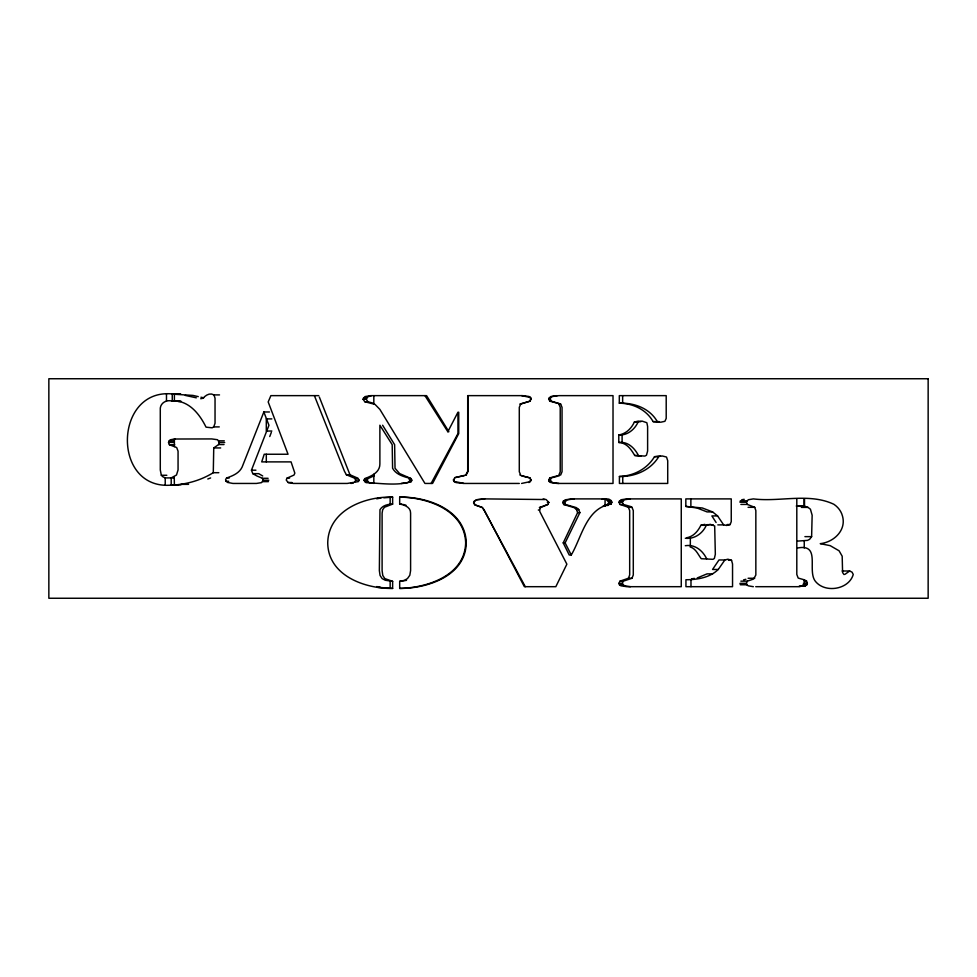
<?xml version="1.0" encoding="UTF-8"?>
<svg xmlns="http://www.w3.org/2000/svg" width="977" height="977" viewBox="0 0 977 977"><rect width="100%" height="100%" fill="white"/><g stroke="black" fill="none" stroke-linecap="round" stroke-linejoin="round"><path stroke-width="1.47" d="M797.721 541.087L807.515 540.379L809.677 539.28L811.618 536.642L812.143 515.221L810.409 509.176L807.991 507.393L804.083 506.025L796.243 506.025M224.026 444.559L218.592 444.559L213.743 447.942L213.279 472.697C200.627 480.537 186.009 484.531 171.207 485.178L171.207 477.912L176.483 475.017L178.058 469.937L178.058 451.154L176.678 447.551L169.375 444.718L168.532 442.41L170.108 439.833L174.92 438.929M268.101 478.303L262.434 478.303L256.914 475.982L252.811 473.662L251.455 470.193L268.944 425.288L263.851 411.976L269.469 411.976M263.851 411.976L242.943 464.979C240.525 472.709 233.466 475.567 226.579 478.009L225.565 479.707L226.066 481.27L227.556 482.443L232.953 483.444L256.45 483.444L261.506 482.638L263.204 480.232L262.434 478.303M804.511 586.09L806.892 584.735L807.356 583.22L806.501 580.924L804.511 579.947L804.511 586.09L799.284 586.09M740.871 581.156L747.344 581.156L753.67 579.007L755.844 574.989L755.844 510.592L754.732 507.319L747.344 504.425L746.416 502.227L748.223 499.76L753.34 498.893C779.658 502.227 809.066 492.53 833.882 504.291C838.058 507.1 841.246 511.203 842.504 516.125C846.509 530.401 833.686 542.235 820.24 543.664L830.194 545.654L839.084 550.796L842.186 556.218L842.589 572.534L844.055 574.598M373.043 403.171L367.902 401.718L366.192 399.178L368.134 396.577L370.955 396.1M458.738 412.233L458.738 433.593L432.567 483.444L424.946 483.444L379.882 409.4L375.009 404.393L364.787 401.718L363.029 399.178L365.032 396.577L370.82 395.636L426.57 395.636L448.883 431.724L447.832 431.724L424.946 395.636M218.592 444.559L219.288 442.532L217.578 439.735L211.716 438.929L174.394 439.015L174.394 446.574M314.386 395.636L344.441 471.219L346.383 474.761L354.602 478.168L357.973 478.168L359.023 480.098L358.51 481.563L347.25 483.444L293.332 483.444L288.154 482.516L286.2 480.037L287.067 478.107L293.979 475.078L294.846 473.149L291.061 461.889L261.714 461.889L264.217 454.244L288.044 454.244L268.186 401.938L270.885 395.636L318.783 395.636M180.159 393.963L172.257 393.963L172.257 400.912C188.61 400.118 199.503 413.821 206.037 427.157L212.131 427.816L213.743 426.9L215.038 423.236L215.038 398.213L213.975 394.903C209.835 392.485 205.781 395.172 202.984 398.25L200.725 398.726M355.152 481.563L355.677 480.098L354.602 478.168M618.942 502.227L620.993 499.76L626.843 498.893L681.262 498.893L681.262 586.688L626.843 586.688L620.993 585.821L619.455 584.771L618.942 583.342L619.992 581.156L628.419 578.262L631.985 578.262L633.291 574.989L633.291 510.592L631.985 507.319L630.751 506.575L623.338 504.425L619.992 504.425L618.942 502.227L622.264 502.227L623.338 504.425M410.767 478.437C404.258 476.91 396.039 474.749 392.595 468.264L392.192 444.657L379.882 425.227L379.882 464.014C379.894 472.477 371.358 476.092 364.714 478.657L364.006 480.232L366.033 482.638C380.786 483.224 397.175 486.033 411.305 481.6L411.842 480.159L410.767 478.437L399.605 473.564L395.026 468.264L394.623 444.657L382.618 425.227M622.264 502.227L624.364 499.76L630.373 498.893M528.96 482.601L531.146 480.098L529.986 477.912L522.023 475.762M401.132 483.444L407.665 482.626L409.302 481.6L409.839 480.159L408.74 478.437M269.75 436.548L271.325 432.42M730.137 524.551L731.248 521.657L731.248 498.893L685.83 498.893L685.83 506.416L697.016 507.979L707.043 511.911L712.599 511.911L717.57 515.917L723.664 524.881L726.632 525.455L730.137 524.551L727.132 524.551M628.419 578.262L629.677 574.989L629.677 510.592L628.419 507.319L619.992 504.425M558.868 404.063L560.224 407.348L560.224 471.732L558.868 475.017L560.651 475.017L562.044 471.732L562.044 407.348L560.651 404.063L549.807 401.168L548.671 398.982L550.881 396.503L557.171 395.636M560.651 404.063L551.358 401.168L550.198 398.982L550.759 397.566L552.469 396.503L558.905 395.636L613.019 395.636L613.019 483.444L557.171 483.444L550.881 482.577L549.221 481.527L548.671 480.098L549.807 477.912L557.562 475.762M562.654 502.496L565.146 499.821L572.058 498.893L599.805 498.893L609.282 499.467L611.223 500.639L611.883 502.227L611.065 504.156C586.42 507.722 581.962 536.764 571.276 554.985L569.225 554.985L563.216 542.882L577.602 512.656L576.479 509.505L574.158 507.637L563.766 504.535L562.654 502.496L564.535 502.496L565.671 504.535L576.332 507.637L578.714 509.505L579.874 512.656L565.121 542.882L571.276 554.985M603.175 506.013L608.036 504.156L608.83 502.227L606.29 499.467M564.535 502.496L567.1 499.821L574.183 498.893M753.34 586.688L748.223 585.821L746.868 584.771L746.416 583.342L747.344 581.156M468.252 395.636L468.252 471.219L465.968 474.883L467.702 471.219L467.702 395.636L522.426 395.636L528.96 396.479L530.596 397.517L531.146 398.982L529.986 401.168L520.68 404.063L519.288 407.348L519.288 471.732L520.68 475.017L519.898 475.017M372.078 483.041L369.111 482.638L367.144 480.232L367.828 478.657L374.35 475.689M543.102 499.015L546.07 499.528L548.854 502.422L547.841 504.474L540.66 507.539L539.56 510.018L539.915 511.814L566.868 564.181L555.828 586.688L524.368 586.688L484.042 509.823L482.345 507.478L475.091 504.865L473.967 502.752L474.724 501.03L477.02 499.723L484.836 498.893M525.272 586.688L483.908 509.823L482.162 507.478L474.724 504.865L473.564 502.752L474.346 501.03L476.703 499.723L484.714 498.893L544.641 499.528M630.373 586.688L624.364 585.821L622.264 583.342L623.338 581.156L631.985 578.262M447.832 431.724L457.944 412.233L457.944 433.593L431.101 483.444M558.905 483.444L552.469 482.577L550.198 480.098L551.358 477.912L559.32 475.762M463.757 483.444L456.027 482.577L454.073 481.49L453.413 479.976L454.806 477.668L464.331 475.628M641.12 421.514L638.274 421.111L634.378 422.04C631.325 428.549 626.135 433.703 618.783 435.009L618.783 442.471C626.709 442.837 631.118 449.322 634.696 455.465L640.973 456.076M704.796 524.356L700.9 525.296C697.932 531.219 693.536 536.52 686.636 537.79M718.254 569.481L724.873 559.968L727.926 559.223L731.529 560.285L732.542 563.985L732.542 586.688L685.939 586.688L685.939 579.74C697.297 579.715 709.778 577.725 718.254 569.481L712.551 569.481L718.987 559.968L724.873 559.968M690.08 546.888C695.88 548.585 697.932 554.35 701.217 558.71L712.99 559.32L714.37 558.453L715.335 554.277L714.688 525.968L710.291 524.356L706.298 525.296C702.719 533.442 694.464 539.316 685.304 538.254M634.696 455.465L644.869 456.076L646.481 455.209L647.617 451.02L647.617 426.522L646.859 422.723L642.109 421.111L638.103 422.04C634.671 429.562 627.405 435.51 618.783 435.009M654.492 456.711C647.079 469.009 633.67 475.921 619.418 476.495L619.418 483.444L667.718 483.444L667.718 460.741L666.522 457.041L662.308 455.978L654.492 456.711L660.476 456.247M658.742 456.711C650.487 470.169 634.928 476.874 619.418 476.495M845.007 574.305L849.672 570.995L852.054 572.156L853.251 574.464C848.879 589.803 824.527 593.564 815.074 580.9C807.222 569.774 820.924 543.676 797.721 547.963M466.554 474.883L454.806 477.668M171.867 401.046C165.919 399.398 159.569 403.599 160.289 410.047L160.289 469.937L161.339 475.274L162.768 476.703L165.223 477.912L170.621 477.912M697.26 577.944L707.043 573.878L712.599 573.878M207.796 478.999L210.617 477.948M392.632 504.095L384.474 507.246L382.691 509.713L382.105 513.108L382.105 570.605L382.776 575.441L384.816 578.592L392.632 581.352L392.632 588.423C364.873 588.899 328.04 575.551 327.735 542.882C328.272 510.434 364.629 496.108 392.632 497.146L392.632 504.095C388.003 504.108 382.434 505.414 379.968 509.713L379.357 570.605L380.053 575.441L382.141 578.592L385.243 580.24L392.632 581.352M743.57 579.874L745.878 579.3M659.17 421.6L653.124 421.624C646.249 409.485 632.998 403.416 619.308 403.171L619.308 395.636L666.204 395.636L666.204 418.412L664.91 421.307L660.794 422.211L653.124 421.624M406.505 580.35L399.678 581.352L399.678 588.423C427.462 588.606 465.589 575.917 466.261 542.882C465.479 510.006 427.67 496.511 399.678 497.146L399.678 504.095C404.502 504.828 410.755 507.258 410.596 513.108L410.596 570.605L409.815 575.27L407.458 578.592L404.38 580.35L399.678 581.352M376.707 498.807L380.945 498.014L378.172 498.014M741.726 499.76L744.218 499.32M691.594 578.848L694.427 578.396M350.816 483.444L353.271 483.114M521.596 483.444L530.596 481.563M171.867 393.902C113.967 388.699 111.622 489.453 170.621 485.178M399.678 588.423C427.144 587.885 464.857 575.624 465.663 542.882C464.747 510.312 427.34 497.22 399.678 497.146M383.863 497.806L392.632 497.146M180.928 394.256L172.257 393.963M213.975 394.903L219.507 394.903M180.928 401.156L174.394 401.156L174.394 394.256L192.884 395.416L198.258 396.625M530.596 397.517L521.596 395.636M549.221 397.566L550.759 397.566M363.529 397.688L366.68 397.688M530.096 398.982L531.146 398.982M548.671 398.982L550.198 398.982M363.029 399.178L366.192 399.178M172.257 400.912L174.895 400.912M529.986 401.168L519.898 404.063L520.68 404.063M549.807 401.168L551.358 401.168M178.034 401.486L180.623 401.486M364.787 401.718L367.902 401.718M619.308 403.171C634.195 402.683 649.644 408.239 657.338 421.624M271.862 418.901L266.306 418.901L266.306 431.04L271.862 431.04M634.378 422.04L638.103 422.04M213.743 426.9L219.275 426.9M168.923 440.92L174.26 440.92M218.86 440.835L224.295 440.835M168.532 442.41L173.869 442.41M219.288 442.532L224.71 442.532M618.783 442.471C627.906 441.335 634.586 448.052 638.433 455.465M169.375 444.718L174.7 444.718M213.743 447.942L220.668 447.942M251.455 470.193L255.913 470.193M213.279 472.697L218.824 472.697M252.811 473.662L258.734 473.662L262.715 475.982M346.383 474.761L349.974 474.761L356.715 477.692M161.339 475.274L166.823 475.274M171.207 477.912L173.845 477.912M529.986 477.912L521.205 475.762M549.807 477.912L551.358 477.912M226.579 478.009L229.216 478.009M287.067 478.107L289.595 478.107M364.714 478.657L367.828 478.657M453.413 479.976L454.317 479.976M263.204 480.232L268.834 480.232M355.677 480.098L359.023 480.098M364.006 480.232L367.144 480.232M409.839 480.159L411.842 480.159M530.096 480.098L531.146 480.098M548.671 480.098L550.198 480.098M226.066 481.27L228.703 481.27M262.776 481.637L268.431 481.637M364.519 481.637L367.633 481.637M409.302 481.6L411.305 481.6M454.073 481.49L464.393 483.444L519.288 483.444M549.221 481.527L550.759 481.527M288.154 482.516L291.928 482.516M180.867 484.348L188.561 484.348M180.928 484.848L174.394 484.848L174.236 476.813M171.207 485.178L177.814 485.178M602.186 499.088L609.282 499.467M608.195 500.639L611.223 500.639M563.277 500.957L565.182 500.957M619.455 500.81L622.789 500.81M746.868 500.81L740.407 500.81L739.968 502.227L746.416 502.227M608.83 502.227L611.883 502.227M547.364 502.422L548.854 502.422M399.678 504.095L401.926 504.095M608.036 504.156L611.065 504.156M740.871 504.425L747.344 504.425M547.841 504.474L539.377 507.539L540.66 507.539M563.766 504.535L565.671 504.535M605.142 505.451L608.097 505.451M797.977 506.147L804.511 506.147L804.511 498.893M685.83 506.416L702.329 507.979L712.599 511.911M628.419 507.319L631.985 507.319M748.077 507.319L754.732 507.319M801.372 507.393L807.991 507.393M576.479 509.505L578.714 509.505M538.303 510.018L539.56 510.018M577.602 512.656L579.874 512.656M717.57 515.917L711.879 515.917L716.104 522.5M707.043 524.673L713.125 524.759M717.814 524.881L723.664 524.881M700.9 525.296L706.298 525.296M804.914 536.642L811.618 536.642M563.216 542.882L565.121 542.882M685.304 545.716C694.94 544.128 702.683 550.576 706.627 558.71M728.5 560.285L731.529 560.285M842.137 570.995L849.672 570.995M748.077 578.262L754.732 578.262M803.876 580.924L806.501 580.924M619.992 581.156L623.338 581.156M803.387 583.22L807.356 583.22M618.942 583.342L622.264 583.342M746.416 583.342L739.968 583.342L740.407 584.771L746.868 584.771M619.455 584.771L622.789 584.771M802.935 584.735L806.892 584.735M800.273 585.919L805.524 585.919M755.746 586.688L800.029 586.688M377.794 587.324L392.632 588.423M803.802 579.679L798.185 578.066L796.805 574.464L796.805 498.893M376.707 586.566L380.566 587.324M185.288 395.416L196.304 397.822M200.957 397.224L203.643 397.822M403.269 504.474L405.956 505.207M349.974 474.761L319.332 397.041M804.254 541.087L804.254 547.963M804.083 498.893L804.083 506.025M690.983 579.74L690.983 586.688M690.873 498.893L690.873 506.416M690.336 538.254L690.336 545.716M622.642 395.636L622.642 403.171M622.752 476.495L622.752 483.444M622.105 435.009L622.105 442.471M605.068 499.088L605.068 506.294M390.153 497.146L390.153 504.095M390.153 581.352L390.153 588.423M373.825 395.636L373.825 404.112M373.825 474.224L373.825 483.444M266.306 454.244L266.306 461.889M166.481 393.902L166.481 401.046M165.223 477.912L165.223 485.178M928.15 378.746L48.85 378.746L48.85 598.254L928.15 598.254L928.15 378.746"/></g></svg>
